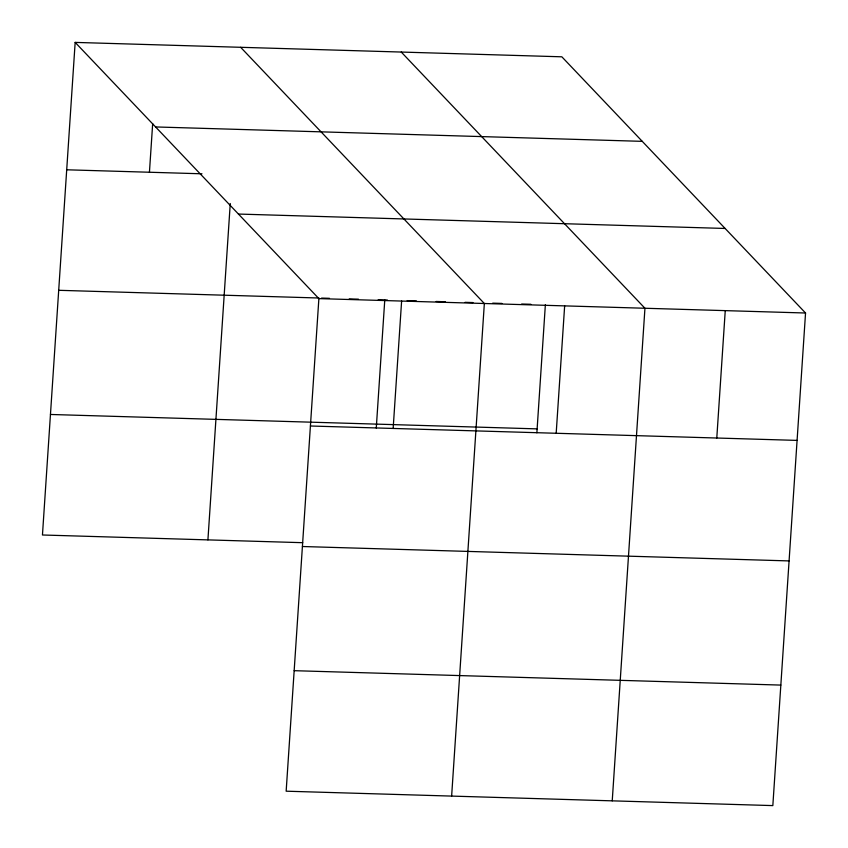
<?xml version="1.0" encoding="UTF-8"?>
<svg xmlns="http://www.w3.org/2000/svg" width="848" height="848" viewBox="0 0 848 848"><rect width="100%" height="100%" fill="white"/><g stroke="black" fill="none" stroke-linecap="round" stroke-linejoin="round"><path stroke-width="1.27" d="M75.165 42.4L318.88 298.613L286.158 791.195L772.835 805.6L805.547 313.007L561.842 56.805L75.165 42.4L42.453 534.993L302.704 542.688M149.439 172.239L152.672 123.649M207.919 539.89L230.264 203.509M376.268 428.049L384.769 299.959M393.154 428.452L401.613 301.061M451.634 796.092L484.346 303.51L240.641 47.297M536.869 432.809L545.37 304.708M556.182 433.275L564.651 305.884M612.235 800.851L644.946 308.259L401.242 52.046M716.783 438.024L725.252 310.633M155.597 126.946L642.265 141.351M66.706 169.791L201.972 173.798M238.458 214.056L725.125 228.462M58.703 290.302L318.954 298.008M321.583 298.083L329.48 298.316M349.228 298.899L358.439 299.174M378.187 299.757L387.409 300.033M407.146 300.616L416.368 300.892M436.116 301.475L445.327 301.75M465.075 302.333L472.972 302.566M492.72 303.149L501.931 303.425M521.679 304.008L530.89 304.284M318.88 298.613L805.547 313.007M50.456 414.471L537.123 428.876M310.421 426.003L797.088 440.398M302.418 546.515L789.085 560.92M294.171 670.683L780.838 685.089"/></g></svg>
